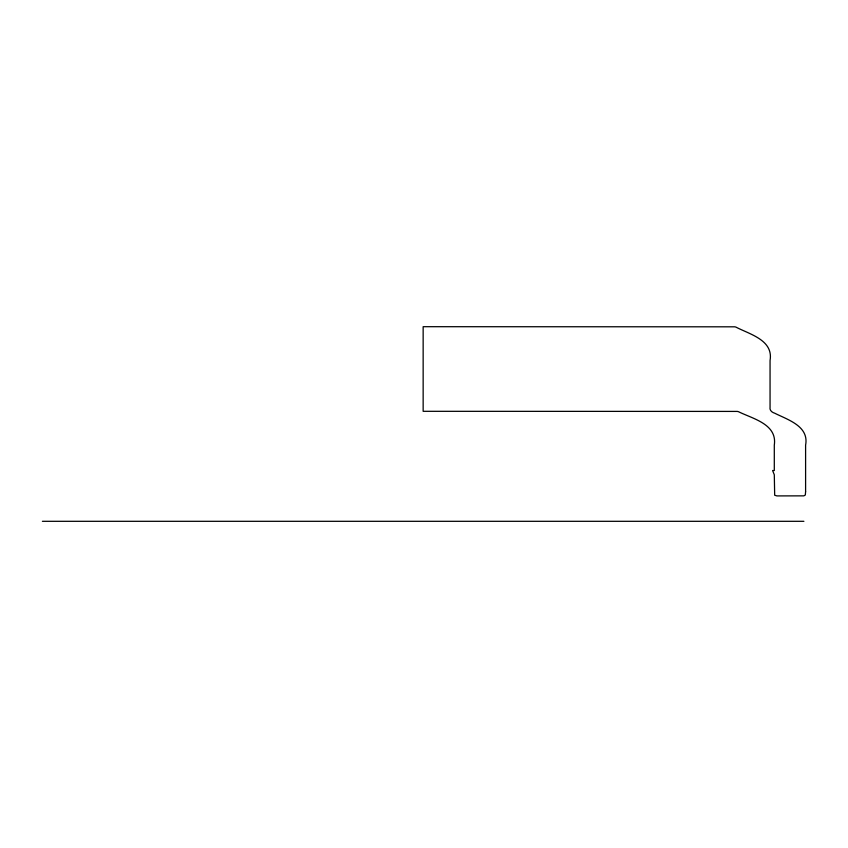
<?xml version="1.0" encoding="UTF-8"?>
<svg xmlns="http://www.w3.org/2000/svg" width="848" height="848" viewBox="0 0 848 848"><rect width="100%" height="100%" fill="white"/><g stroke="black" fill="none" stroke-linecap="round" stroke-linejoin="round"><path stroke-width="1.27" d="M42.4 521.308L803.904 521.308M805.6 491.692L805.324 495.009L803.819 495.857L776.895 495.91L774.68 495.221L774.298 474.763L772.602 470.534L774.298 470.534L774.298 445.158C777.457 424.117 752.876 418.827 738.47 411.693A7.187 7.187 0 0 0 737.241 411.418L423.152 411.312L423.152 326.692L734.697 326.819A6.773 6.773 0 0 1 735.916 327.105C749.886 334.366 773.588 340.112 770.058 360.538L770.058 407.082C769.369 410.326 771.956 412.414 774.743 413.22C787.866 419.824 809.257 426.173 805.6 445.158L805.6 491.692"/></g></svg>
